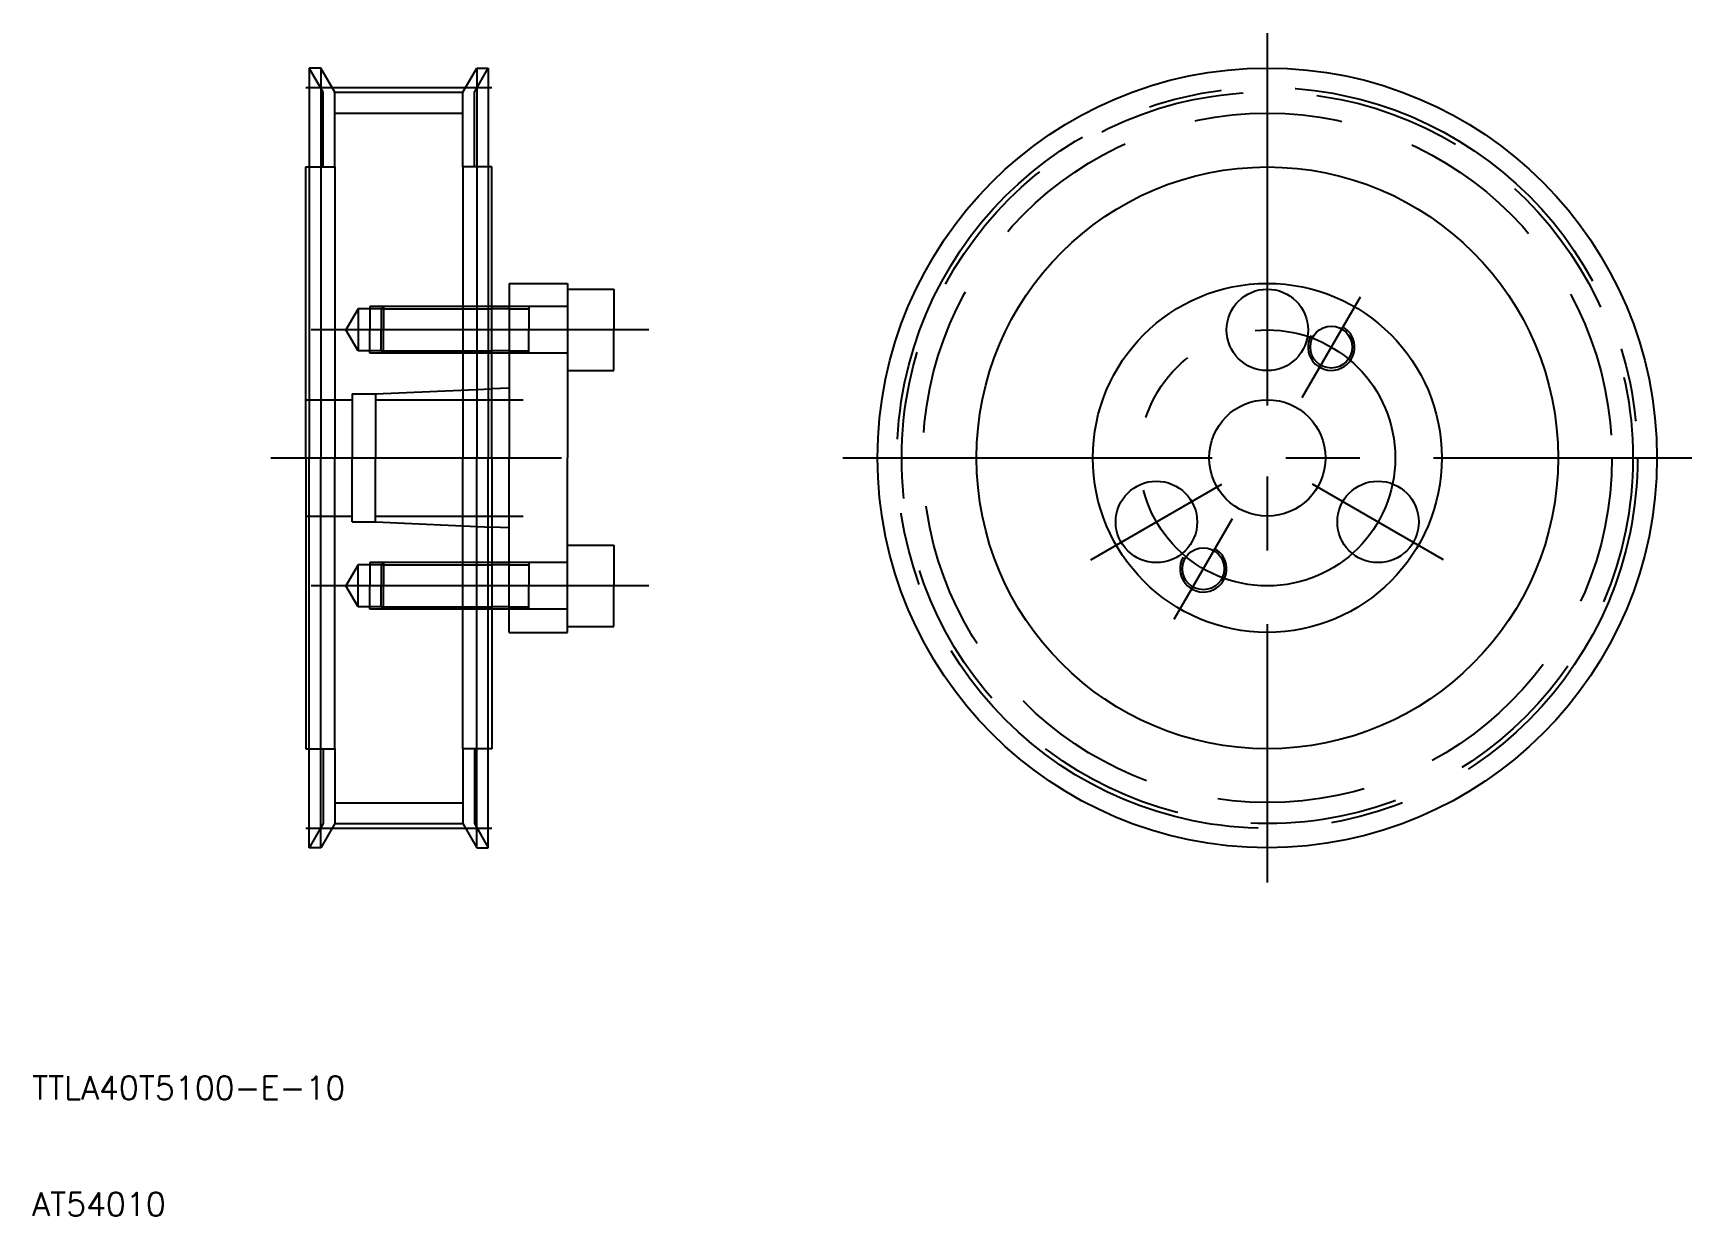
# Model space of a CAD drawing. Extents: x 94 to 236, y 100 to 202.
import ezdxf

# ---------------------------------------------------------------- set-up
doc = ezdxf.new("R2010")
doc.units = 0
doc.linetypes.add('CENTER', pattern=[50.8, 31.75, -6.35, 6.35, -6.35])
doc.linetypes.add('DASHED', pattern=[19.05, 12.7, -6.35])
doc.layers.get('0').update_dxf_attribs({"linetype": 'CONTINUOUS'})
doc.layers.add('CENTER', color=1, linetype='CENTER')
doc.styles.get("Standard").update_dxf_attribs({"font": 'txt.shx'})

msp = doc.modelspace()

# ---------------------------------------------------------------- linework, layer by layer
for p, q in [((118.36, 198.62), (117.36, 198.62)), ((117.36, 198.62), (117.36, 165.12)), ((119.56, 196.54), (118.36, 198.62)), ((118.36, 198.62), (118.36, 165.12)), ((130.56, 196.54), (131.76, 198.62)), ((131.76, 198.62), (132.76, 198.62)), ((131.76, 198.62), (131.76, 165.12)), ((132.76, 198.62), (132.76, 165.12)), ((119.56, 190.12), (119.56, 196.54)), ((119.56, 196.54), (130.56, 196.54)), ((130.56, 190.12), (130.56, 196.54)), ((117.06, 190.12), (117.36, 190.12)), ((117.06, 165.12), (117.06, 190.12)), ((119.56, 190.12), (119.56, 165.12)), ((130.56, 190.12), (130.56, 165.12)), ((133.06, 190.12), (132.76, 190.12)), ((133.06, 165.12), (133.06, 190.12)), ((134.56, 180.12), (139.56, 180.12)), ((134.56, 180.12), (134.56, 178.12)), ((139.56, 180.12), (139.56, 179.62)), ((139.56, 179.62), (139.56, 172.62)), ((139.56, 179.62), (143.56, 179.62)), ((143.56, 179.62), (143.56, 176.12)), ((134.56, 178.12), (133.06, 178.12)), ((134.56, 178.12), (134.56, 174.12)), ((143.56, 172.62), (143.56, 176.12)), ((134.56, 174.12), (133.06, 174.12)), ((134.56, 174.12), (134.56, 171.12)), ((139.56, 172.62), (139.56, 165.12)), ((139.56, 172.62), (143.56, 172.62)), ((134.56, 171.12), (133.06, 171.05)), ((134.56, 171.12), (134.56, 165.12)), ((117.06, 165.12), (117.06, 140.12)), ((117.36, 131.62), (117.36, 165.12)), ((118.36, 131.62), (118.36, 165.12)), ((119.56, 140.12), (119.56, 165.12)), ((130.56, 140.12), (130.56, 165.12)), ((131.76, 131.62), (131.76, 165.12)), ((132.76, 131.62), (132.76, 165.12)), ((133.06, 165.12), (133.06, 140.12)), ((134.56, 159.12), (134.56, 165.12)), ((139.56, 157.62), (139.56, 165.12)), ((134.56, 159.12), (133.06, 159.18)), ((134.56, 156.12), (134.56, 159.12)), ((139.56, 150.62), (139.56, 157.62)), ((139.56, 157.62), (143.56, 157.62)), ((143.56, 157.62), (143.56, 154.12)), ((134.56, 156.12), (133.06, 156.12)), ((134.56, 152.12), (134.56, 156.12)), ((143.56, 150.62), (143.56, 154.12)), ((134.56, 152.12), (133.06, 152.12)), ((134.56, 150.12), (134.56, 152.12)), ((134.56, 150.12), (139.56, 150.12)), ((139.56, 150.62), (143.56, 150.62)), ((139.56, 150.12), (139.56, 150.62)), ((117.06, 140.12), (117.36, 140.12)), ((119.56, 140.12), (119.56, 133.69)), ((130.56, 140.12), (130.56, 133.69)), ((133.06, 140.12), (132.76, 140.12)), ((119.56, 133.69), (118.36, 131.62)), ((119.56, 133.69), (130.56, 133.69)), ((130.56, 133.69), (131.76, 131.62)), ((118.36, 131.62), (117.36, 131.62)), ((131.76, 131.62), (132.76, 131.62))]:
    msp.add_line(p, q)
at = {"color": 3, "linetype": 'DASHED'}
for p, q in [((118.56, 196.54), (117.36, 198.62)), ((131.56, 196.54), (132.76, 198.62)), ((118.56, 190.12), (118.56, 196.54)), ((131.56, 190.12), (131.56, 196.54)), ((119.56, 194.74), (130.56, 194.74)), ((117.36, 190.12), (119.56, 190.12)), ((132.76, 190.12), (130.56, 190.12)), ((121.56, 177.92), (120.52, 176.12)), ((121.56, 177.92), (121.56, 174.32)), ((123.56, 177.92), (121.56, 177.92)), ((123.76, 178.12), (122.56, 178.12)), ((122.56, 178.12), (122.56, 176.12)), ((123.76, 178.12), (123.56, 177.92)), ((123.56, 177.92), (133.06, 177.92)), ((123.56, 177.92), (123.56, 176.12)), ((133.06, 178.12), (123.76, 178.12)), ((123.76, 178.12), (123.76, 176.12)), ((139.56, 178.12), (134.56, 178.12)), ((134.56, 177.92), (136.23, 177.92)), ((136.23, 178.12), (136.23, 176.12)), ((121.56, 174.32), (120.52, 176.12)), ((122.56, 174.12), (122.56, 176.12)), ((123.56, 174.32), (123.56, 176.12)), ((123.76, 174.12), (123.76, 176.12)), ((136.23, 174.12), (136.23, 176.12)), ((123.56, 174.32), (121.56, 174.32)), ((123.76, 174.12), (122.56, 174.12)), ((123.56, 174.32), (133.06, 174.32)), ((123.76, 174.12), (123.56, 174.32)), ((133.06, 174.12), (123.76, 174.12)), ((134.56, 174.32), (136.23, 174.32)), ((139.56, 174.12), (134.56, 174.12)), ((117.06, 170.12), (121.06, 170.12)), ((121.06, 170.62), (123.06, 170.62)), ((121.06, 170.62), (121.06, 165.12)), ((123.06, 170.62), (133.06, 171.05)), ((123.06, 170.62), (123.06, 165.12)), ((123.06, 170.12), (139.56, 170.12)), ((121.06, 159.62), (121.06, 165.12)), ((123.06, 159.62), (123.06, 165.12)), ((117.06, 160.12), (121.06, 160.12)), ((123.06, 160.12), (139.56, 160.12)), ((121.06, 159.62), (123.06, 159.62)), ((123.06, 159.62), (133.06, 159.18)), ((121.56, 155.92), (120.52, 154.12)), ((123.56, 155.92), (121.56, 155.92)), ((121.56, 152.32), (121.56, 155.92)), ((123.76, 156.12), (122.56, 156.12)), ((122.56, 156.12), (122.56, 154.12)), ((123.76, 156.12), (123.56, 155.92)), ((123.56, 155.92), (133.06, 155.92)), ((123.56, 155.92), (123.56, 154.12)), ((133.06, 156.12), (123.76, 156.12)), ((123.76, 156.12), (123.76, 154.12)), ((139.56, 156.12), (134.56, 156.12)), ((134.56, 155.92), (136.23, 155.92)), ((136.23, 156.12), (136.23, 154.12)), ((121.56, 152.32), (120.52, 154.12)), ((122.56, 152.12), (122.56, 154.12)), ((123.56, 152.32), (123.56, 154.12)), ((123.76, 152.12), (123.76, 154.12)), ((136.23, 152.12), (136.23, 154.12)), ((123.56, 152.32), (121.56, 152.32)), ((123.76, 152.12), (122.56, 152.12)), ((123.56, 152.32), (133.06, 152.32)), ((123.76, 152.12), (123.56, 152.32)), ((133.06, 152.12), (123.76, 152.12)), ((134.56, 152.32), (136.23, 152.32)), ((139.56, 152.12), (134.56, 152.12)), ((117.36, 140.12), (119.56, 140.12)), ((118.56, 140.12), (118.56, 133.69)), ((132.76, 140.12), (130.56, 140.12)), ((131.56, 140.12), (131.56, 133.69)), ((119.56, 135.49), (130.56, 135.49)), ((118.56, 133.69), (117.36, 131.62)), ((131.56, 133.69), (132.76, 131.62))]:
    msp.add_line(p, q, dxfattribs=at)
at = {"color": 3}
for p, q in [((134.56, 177.92), (133.06, 177.92)), ((134.56, 174.32), (133.06, 174.32)), ((134.56, 155.92), (133.06, 155.92)), ((134.56, 152.32), (133.06, 152.32))]:
    msp.add_line(p, q, dxfattribs=at)
for centre, radius in [((199.73, 165.12), 33.5), ((199.73, 165.12), 25), ((199.73, 165.12), 15), ((199.73, 165.12), 15), ((199.73, 165.12), 15), ((199.73, 176.12), 3.5), ((205.23, 174.64), 1.8), ((199.73, 165.12), 5), ((190.2, 159.62), 3.5), ((209.25, 159.62), 3.5), ((194.23, 155.59), 1.8)]:
    msp.add_circle(centre, radius)
at = {"color": 3, "linetype": 'DASHED'}
for radius in [31.43, 29.62]:
    msp.add_circle((199.73, 165.12), radius, dxfattribs=at)
at = {"color": 3}
for centre in [(205.23, 174.64), (194.23, 155.59)]:
    msp.add_arc(centre, 2, 150, 62, dxfattribs=at)
at = {"layer": 'CENTER'}
for p, q in [((199.73, 201.62), (199.73, 128.62)), ((117.06, 196.95), (133.06, 196.95)), ((114.06, 165.12), (139.06, 165.12)), ((163.23, 165.12), (236.23, 165.12)), ((117.06, 133.29), (133.06, 133.29))]:
    msp.add_line(p, q, dxfattribs=at)
at = {"layer": 'CENTER', "color": 1, "linetype": 'CENTER'}
for p, q in [((199.73, 182.62), (199.73, 169.62)), ((202.73, 170.31), (207.73, 178.97)), ((146.56, 176.12), (117.52, 176.12)), ((184.57, 156.37), (195.83, 162.87)), ((214.88, 156.37), (203.62, 162.87)), ((191.73, 151.26), (196.73, 159.92)), ((146.56, 154.12), (117.52, 154.12))]:
    msp.add_line(p, q, dxfattribs=at)
at = {"layer": 'CENTER'}
msp.add_circle((199.73, 165.12), 31.83, dxfattribs=at)
at = {"layer": 'CENTER', "color": 1, "linetype": 'CENTER'}
msp.add_circle((199.73, 165.12), 11, dxfattribs=at)

# ---------------------------------------------------------------- texts
for s, p in [('TTLA40T5100-E-10', (93.55, 109.99)), ('AT54010', (93.55, 99.99))]:
    msp.add_text(s, height=2).set_placement(p)

doc.saveas('drawing.dxf')
